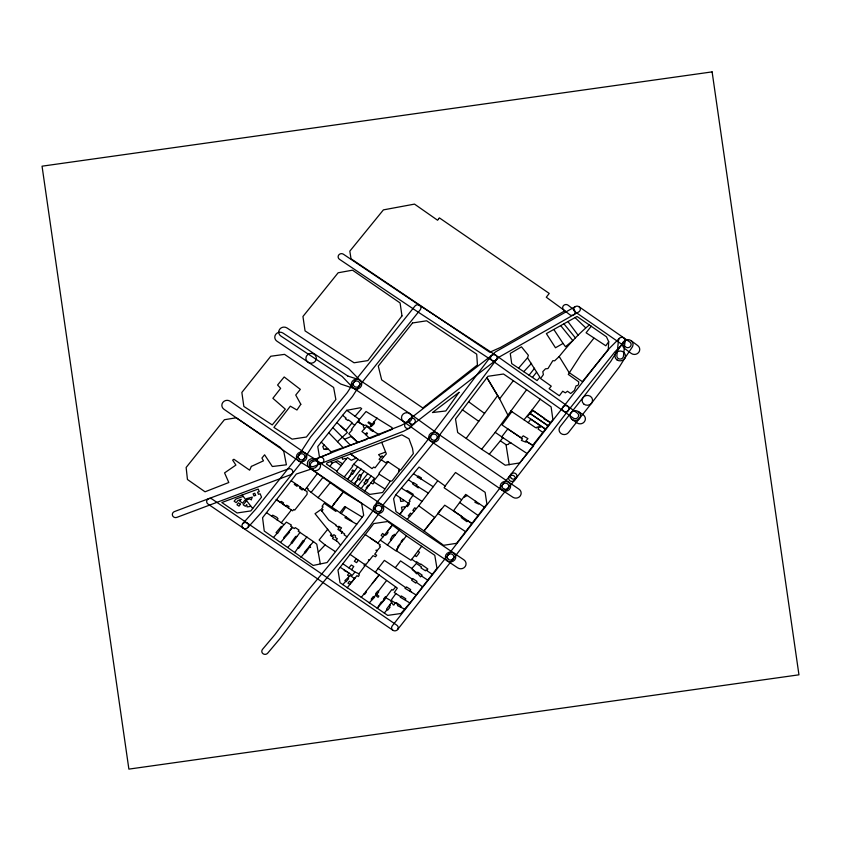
<?xml version="1.0" encoding="UTF-8"?>
<svg xmlns="http://www.w3.org/2000/svg" width="841" height="841" viewBox="0 0 841 841"><rect width="100%" height="100%" fill="white"/><g stroke="black" fill="none" stroke-linecap="round" stroke-linejoin="round"><path stroke-width="1.26" d="M560.726 325.646L572.837 340.605L565.488 346.713L563.071 343.443L555.481 347.764L546.366 333.604L577.042 316.479L606.477 336.799L608.705 341.73L608.264 349.467L582.393 381.667L569.115 372.574L559.191 356.51C568.306 345.125 578.177 334.129 589.457 324.868M381.835 508.731L382.056 506.198L436.605 438.981M625.094 340.815L623.465 356.174A3.322 3.122 -6.6 0 1 619.859 359.054A3.322 3.122 -6.6 0 1 616.863 355.701L618.513 340.079A3.322 3.122 -6.6 0 1 623.234 337.609A3.322 3.122 -6.6 0 1 624.201 342.571L614.908 351.864L568.201 410.555M405.425 599.906L405.761 598.75L401.388 595.996L400.295 597.226L409.935 602.986L436.973 568.358L434.786 555.302L406.466 535.875L387.764 521.494L373.74 523.575L337.977 570.114L340.016 582.676L387.722 615.391L400.936 613.499L409.935 602.986M527.507 357.782L528.39 355.312L521.483 346.849L510.266 353.441L511.717 363.617L537.073 380.563L539.869 377.199L527.507 357.782L518.603 368.127M338.198 527.034L339.175 527.685L337.882 529.378L341.793 532.059L341.404 533.415L342.497 531.954L339.743 530.219L341.53 527.927L338.828 526.266L338.198 527.034L335.895 525.699L336.179 525.089L328.726 520.032L320.799 509.667L315.028 513.704L331.375 533.93L330.408 535.297L333.414 537.378L332.447 538.534L337.304 541.31L340.584 545.168L327.075 562.545L313.157 565.446L264.263 531.049L262.571 517.73L296.347 474.019L311.307 469.026L343.275 492.038L361.598 503.339L363.68 515.281L340.584 545.168M288.358 507.88L289.02 506.545L286.707 505.241L286.045 506.271L276.174 499.491L280.516 502.466L281.409 501.394L283.575 502.886L283.133 504.285L292.626 510.834L293.761 509.499L294.749 510.088L307.06 494.371L307.102 491.712L291.238 480.779M412.395 579.249L412.752 578.545L416.978 581.383L415.738 583.076L411.627 580.195L412.395 579.249L384.369 560.369L375.286 572.206L397.33 588.111L394.271 592.548L400.789 596.721M342.592 415.349L346.734 410.313L359.443 419.417L354.849 424.936L351.738 423.328L352.095 422.676L348.447 419.901L348.027 420.521L345.367 418.755L346.04 418.061L342.592 415.349L317.761 446.55L319.569 457.546L330.713 453.078L330.387 452.29L331.06 451.817L365.74 439.811L368.842 437.698L370.261 438.403L392.095 429.352L392.221 427.701L366.056 411.512L358.813 420.153L359.307 422.361L363.817 425.388L365.824 425.094L369.514 427.512L371.522 425.231L368.001 422.687L368.642 421.898L372.185 424.158L377.104 418.019M461.394 499.638L444.132 487.769L445.015 486.172L444.416 485.509L419.018 467.081L395.796 494.771L393.599 498.766L395.964 511.58L424.022 530.944L444.721 505.189L453.436 510.876L465.672 494.413L478.897 503.496L478.529 504.022L474.913 502.287L475.775 501.225M399.412 469.362L398.592 470.897L399.401 471.296L392.074 480.915L390.235 481.252L382.613 492.532L369.746 494.403L336.915 472.032L336.852 471.149L347.438 457.567L351.244 460.29L356.29 458.145L359.811 460.605L360.432 460.111L372.016 468.626L373.74 467.049L375.086 467.817L380.773 460.363L379.102 459.302L382.056 455.843L383.549 456.947L386.345 453.877L381.709 442.324L401.861 434.818L408.968 438.75L412.5 448.285L413.32 453.604L400.61 470.172L388.143 461.772L387.154 461.52L386.103 463.013L381.309 459.827L383.549 456.947M310.497 544.842L309.288 546.85L310.613 547.386L309.173 547.512L305.42 552.873L304.389 552.295L313.483 541.646L316.773 544.19L320.284 563.733M615.633 353.525L610.692 361.514L583.097 397.488M624.684 358.361L619.291 367.033L591.559 403.186M353.672 382.56L347.175 392.747L310.613 437.036L298.776 455.265M359.401 385.63L352.474 396.447L315.943 440.695L304.474 458.398M340.321 567.36L344.537 570.114L344.242 570.576L347.112 571.796M321.956 511.181L322.976 509.593L321.609 508.731L323.091 506.923L322.061 506.261L324.248 503.307L335.78 511.37L336.621 510.382M418.702 487.16L418.24 487.875L412.51 483.848L413.446 482.555L417.157 484.931L416.369 485.646L428.342 493.12M491.018 356.153L424.936 443.543M496.642 359.401L436.626 438.96M344.537 570.114L348.941 572.994L347.533 575.223L349.488 576.327L350.108 575.496L353.809 578.04L355.186 577.662L347.196 587.827M407.349 519.254L418.734 505.798L434.65 517.467L424.022 530.944L443.596 545.304L456.621 543.307L486.897 503.99L485.12 492.311L455.507 472.484L445.015 486.172M615.749 353.346L623.381 341.961M624.579 358.529L632.211 347.144A5.235 4.93 -6.6 0 0 630.771 340.458A5.235 4.93 -6.6 0 0 623.591 341.667A5.235 4.93 -6.6 0 0 624.527 348.447L631.244 353.409A5.235 4.93 -6.6 0 0 638.603 352.537A5.235 4.93 -6.6 0 0 637.783 345.619L631.065 340.658M447.769 555.323L502.844 484.332M453.352 558.624L502.708 494.424L514.566 480.243A3.322 3.122 -6.6 0 0 514.019 475.869A3.322 3.122 -6.6 0 0 509.362 476.448L502.823 484.363M383.033 536.81L392.295 525.226L387.869 530.724L387.407 532.069L388.058 532.553L386.492 534.687L384.936 535.297L382.592 533.446L381.162 535.433L383.033 536.81L377.714 543.223L380.29 544.873L379.344 545.904L380.479 546.787L377.315 550.361L375.916 550.235L377.094 551.044L374.697 554.208L376.663 555.165L375.549 556.774L373.026 555.659L369.767 559.833L368.453 559.917L369.178 560.379L366.045 564.427L365.12 564.048L364.016 565.299L365.478 565.415L376.652 573.12M389.772 604.994L390.308 605.341L389.309 606.592L390.003 607.265L387.785 610.03L386.576 609.063L391.885 601.977L390.823 601.326L391.254 600.789L385.556 597.625L385.357 598.76L377.199 608.369L381.183 602.051L381.646 602.492L384.19 599.559L383.496 599.097L385.546 596.584L386.25 597.036L391.853 589.499L392.957 590.193L395.648 586.944M294.697 552.674L303.075 540.49L304.169 541.173L298.597 548.448L297.956 547.975M381.709 442.324L330.986 461.362L326.865 463.013L326.55 464.158L329.924 466.387L332.216 463.107L337.683 460.794L342.56 463.822M297.746 485.204L296.957 486.329L294.287 484.363L295.254 483.501M526.603 389.719L503.496 374.014L487.969 376.295L455.517 419.007L457.672 432.495L481.63 449.273L495.223 432.348L526.603 389.719L551.107 406.844L552.905 419.648L532.7 445.31L526.382 441.567L525.709 442.114L521.346 440.39L522.513 438.792L507.775 428.942L501.678 436.9L527.212 453.604L533.657 445.877L525.825 441.01L527.959 438.613L523.26 435.838L521.199 437.909L502.035 424.978L511.822 411.627L510.855 410.524M412.216 569.515L417.062 572.795L420.595 576.863L422.108 575.086L417.798 572.174L416.558 573.793L411.785 568.505L400.558 560.905L395.354 567.622M368.842 437.698L366.213 435.081L367.475 433.294L366.739 432.758L365.362 434.124L361.945 431.507L366.476 426.597L373.309 430.434L372.552 431.254L370.04 429.625L370.765 429.015M351.549 569.693L353.767 566.55L351.307 564.973L348.962 567.917M300.426 487.023L299.638 488.095L302.098 489.967L303.023 489.052L304.747 489.956L306.502 487.927L308.332 488.926L307.722 489.704L318.066 497.683L341.246 513.557L345.735 507.197M404.973 609.283L397.457 605.604L398.15 604.763L394.913 602.671L394.103 604.889L393.367 605.026L391.528 602.492M381.267 510.235L369.882 526.182L312.211 595.512L280.053 638.508L267.69 653.173A3.322 3.122 -6.6 0 1 263.033 653.72A3.322 3.122 -6.6 0 1 262.529 649.336L274.702 634.881L306.965 591.759L364.605 522.471L375.78 506.797A3.322 3.122 -6.6 0 1 381.225 506.66A3.322 3.122 -6.6 0 1 379.407 511.517A3.322 3.122 -6.6 0 1 375.223 508.3L376.221 503.16L424.505 444.101M401.472 488.158L412.952 495.349L409.178 500.605L410.093 501.152L399.801 514.345L402.303 510.971L401.462 507.207L404.458 506.702L404.637 507.922M511.822 411.627L528.232 422.655L530.713 419.186L539.817 425.262L538.776 426.702L540.164 427.365L541.089 426.208L545.567 429.162L527.181 416.526L532.921 410.471L550.445 422.613L543.99 418.934L544.4 418.471L532.08 409.935L524.006 419.806M608.705 341.73L605.804 345.777L586.093 332.773L591.328 326.14M478.897 503.496L484.637 507.354M372.258 583.444L379.196 574.845L361.252 597.373M358.308 560.264L356.573 562.64L354.355 561.273L356.3 558.729L364.731 564.521M361.115 475.48L359.485 474.524L357.33 478.676L359.717 480.127L360.19 479.381L359.538 479.013L361.146 476.637L360.253 476.08L364.206 471.244L374.424 478.224L364.805 490.871M466.335 438.182L497.609 395.596L486.96 377.725L499.638 398.865L507.638 414.613M331.301 535.917L331.964 535.002L332.92 535.843L333.877 534.676L335.643 535.843L335.096 537.231L337.357 538.692L336.274 539.985L336.558 541.141M400.053 544.432L398.487 547.06L397.73 546.629L406.466 535.875M282.071 526.823L277.53 533.488L276.058 532.647L281.283 526.382L282.071 526.823L286.403 522.135L291.396 525.057L290.618 526.245L294.329 528.568L295.254 527.612L299.018 530.072L298.177 531.186L313.483 541.646M349.867 584.358L347.953 583.191L349.383 581.278L351.275 582.666L356.962 575.654L358.298 576.537L359.128 575.486L359.002 573.762L364.931 565.793M395.964 593.473L391.675 599.412L391.685 600.789L394.913 602.671M346.734 410.313L360.432 407.727L361.672 408.631L355.06 416.284M291.406 509.982L281.293 522.713L266.45 512.621M513.262 380.752L499.638 398.865L497.609 395.596M386.503 580.605L378.198 591.496L377.704 591.16L375.696 593.567L376.894 594.345L378.734 591.906L378.198 591.496M306.502 487.927L317.141 473.798M418.734 505.798L437.478 481.094M532.08 409.935L540.269 399.149M354.849 424.936L351.338 429.541L352.148 429.909L348.805 433.693L357.993 442.566L351.118 436.521L344.6 439.254M568.285 410.461L516.332 477.919A10.723 10.081 -6.6 0 1 513.714 480.968A3.322 3.122 -6.6 0 1 508.731 477.677A10.723 10.081 -6.6 0 1 510.971 474.313M380.616 540.332L395.974 550.929L398.487 547.081L396.5 549.52L397.299 549.982L396.553 550.887L410.997 560.285L421.719 546.24M361.325 488.4L365.015 483.586L365.656 484.111L367.843 481.451L367.191 480.989L371.081 476.048M351.927 521.052L345.809 516.616L344.978 517.699L356.721 524.185M447.885 555.165L392.242 625.914A3.322 3.122 -6.6 0 0 392.936 630.287A3.322 3.122 -6.6 0 0 397.583 629.541A3.322 3.122 -6.6 0 0 396.826 625.178L211.953 498.986A3.322 3.122 -6.6 0 0 207.317 499.701A3.322 3.122 -6.6 0 0 208.011 504.064L392.968 630.308M510.992 474.292L594.356 366.981L609.714 348.037L619.407 338.324M453.236 558.781L397.562 629.583M277.067 519.98L278.003 518.76L276.931 517.383L272.694 515.155L271.717 516.195M369.104 428.037L369.514 427.512M354.156 471.118L352.6 469.982L351.906 470.75L352.726 471.296L350.949 473.294L352.568 474.356L357.572 466.702L364.206 471.244M342.792 584.653L345.767 581.236L344.873 580.605L349.488 576.327M339.943 512.674L344.715 506.524L362.345 517.162M411.785 568.505L416.379 563.438L421.593 567.013L420.931 567.864L425.451 570.787L425.988 570.019L432.253 574.34M252.699 508.511L261.53 497.147L260.142 493.793L258.481 494.329L257.567 492.216L259.259 491.617L258.208 489.052L221.845 502.519L237.13 512.978L250.818 510.918L252.699 508.511L242.113 495.013M344.453 476.773L352.768 466.261L352.221 465.914L358.182 459.365L350.371 453.919L356.29 458.145M421.604 479.338L417.273 477.099L418.282 476.048L421.404 477.888L420.889 478.876L433.21 486.718M388.143 461.772L379.123 473.02L379.144 474.177L373.625 481.094L374.319 482.25L372.983 483.943L370.955 482.881M406.813 491.197L407.296 490.587L413.162 494.224L412.468 494.981M387.333 545.126L399.254 529.904M366.077 591.297L366.455 592.001L364.5 594.503L363.911 594.019M579.502 418.45L568.495 432.526A5.235 4.93 -6.6 0 1 561.168 433.641A5.235 4.93 -6.6 0 1 560.095 426.755L583.139 397.425M335.202 551.528L325.099 544.926L318.224 552.253M593.872 338.198L581.625 353.767L568.285 374.403L578.766 381.867L578.513 384.411L577.704 385.546L576.106 385.798L574.456 390.35L570.692 393.514L567.465 391.254L565.299 392.831L562.713 391.233L559.339 395.743L549.131 388.689L551.265 386.166L540.574 378.534L543.37 374.613L542.802 371.659L545.462 368.831L547.975 368.558L552.831 360.673L554.661 360.81L559.191 356.51M311.159 492.332L322.608 477.804M298.975 454.992L255.643 509.289L242.744 523.617M304.274 458.671L260.889 513.042L247.769 527.612M529.094 375.16L534.571 368.232M426.66 570.471L427.838 568.989L420.889 564.038L420.405 564.385L416.684 561.809L416.284 562.419L411.785 559.254M579.481 418.471L591.517 403.249M250.565 505.693L249.903 506.524L247.075 506.902L246.781 504.547L245.341 506.261L243.943 505.325L243.186 504.737L246.15 501.352L244.773 500.427L242.629 503.128L239.653 501.068L241.146 499.302L237.887 500.595L236.184 502.666L234.134 501.215L235.869 499.081L243.186 496.379M351.191 481.43L361.073 469.015M532.5 377.336L536.6 372.174M357.94 485.94L367.654 473.798M327.738 529.231L319.128 539.975L325.099 544.926M303.706 540.847L306.891 536.905M318.066 497.683L330.103 482.818M296.705 536.411L295.675 536.411L291.081 542.687L291.964 543.318L300.1 532.279M441.22 509.173L437.793 513.388L465.441 531.544M481.63 449.273L489.294 454.214L502.939 437.709L495.223 432.348M351.853 423.128L345.756 430.603L347.375 432.484L337.472 441.693L328.947 432.905M359.002 573.762L354.976 572.038L352.2 575.391L348.941 572.994M527.212 453.604L519.717 462.928L505.231 465.231L489.294 454.214M384.316 613.036L387.217 609.567M280.789 542.13L289.588 532.153L288.957 531.775L292.426 527.296L283.722 537.578L284.3 537.967M369.199 602.839L374.56 597.268L373.299 596.479L371.207 599.17L371.953 599.57M353.956 382.161L415.002 306.008A3.322 3.122 -6.6 0 1 419.659 305.43A3.322 3.122 -6.6 0 1 420.206 309.814L359.118 386.019M374.108 597.015L375.517 595.354L378.082 597.31L378.881 596.059L376.169 594.261L375.517 595.354M300.91 557.299L304.915 552.642M273.693 537.241L277.078 533.32M287.916 547.186L291.68 543.097M523.701 371.722L531.565 363.323M409.599 419.133L405.499 423.307A3.322 3.122 -6.6 0 0 406.844 428.384A3.322 3.122 -6.6 0 0 411.228 425.094A3.322 3.122 -6.6 0 0 406.298 422.708L401.325 425.378L311.286 460.668A3.322 3.122 -6.6 0 0 309.509 464.768A3.322 3.122 -6.6 0 0 313.84 466.398L321.851 463.139M410.345 427.512L414.445 423.338M411.564 591.77L409.809 590.708L410.671 589.604L406.55 586.944L404.994 588.322L416.074 594.923M491.459 355.617L495.349 351.99L575.339 306.597M496.201 359.927L499.091 357.11L578.724 311.927A3.322 3.122 -6.6 0 0 579.628 307.291A3.322 3.122 -6.6 0 0 574.655 307.112A3.322 3.122 -6.6 0 0 575.044 311.79L625.862 347.112A3.322 3.122 -6.6 0 0 630.487 346.345A3.322 3.122 -6.6 0 0 629.741 341.993L579.007 306.734M395.659 603.155L396.269 602.619L400.684 605.657L400.169 606.245L401.462 607.002M491.754 355.365L410.061 418.744M495.906 360.179L413.972 423.738M340.395 425.662L345.756 430.603L336.905 422.581M327.822 448.705L324.416 445.183L322.776 446.424L323.859 449.367L325.183 448.8L325.393 449.504L326.297 448.936L326.707 449.536L327.822 448.705L331.06 451.817M464.106 497.252L467.344 495.433M409.546 428.111L403.817 431.139L321.809 463.149M385.556 452.059L378.576 454.666L380.899 457.189M500.374 440.852L506.019 444.647L508.321 444.437L509.373 443.007L510.981 442.913M347.89 376.085L283.102 333.131A5.235 4.93 -6.6 0 0 275.785 334.287A5.235 4.93 -6.6 0 0 276.899 341.162L340.742 384.043L354.786 388.763M358.287 379.428L347.901 376.085M347.89 578.387L348.637 578.64L346.114 581.72L345.619 581.394M415.906 508.385L414.634 507.859L412.815 510.445L413.93 511.097M346.25 459.07L344.81 458.429L342.665 459.375L341.993 457.378M409.609 516.427L408.284 515.785L410.482 513.136L411.617 513.988M403.712 539.586L402.955 539.186L401.178 541.467L401.893 541.93M373.856 421.93L374.56 422.319L373.593 423.401L374.171 423.769L371.291 426.492L370.618 426.082M357.52 421.719L363.817 425.388L363.365 426.618L364.521 428.721M421.478 576.001L427.869 580.206M422.045 501.425L412.952 495.349M391.254 540.111L390.35 539.575L392.621 535.454L393.178 535.749L394.345 534.319L395.27 534.981M366.802 488.274L366.182 487.896L368.274 485.173L368.873 485.583M304.495 452.668L315.491 459.407M298.755 460.994L309.635 467.659M365.015 483.586L363.953 482.923L366.277 480.6L365.635 480.106L366.255 479.349L367.664 480.379M372.92 430.865L379.354 434.85M406.403 505.967L407.465 506.618L409.472 503.948L395.796 494.771M347.186 536.81L344.137 534.908L344.684 533.972L342.319 532.437M413.688 473.882L417.903 476.521M374.319 482.25L384.779 488.852M353.662 464.232L357.572 466.702M379.144 474.177L390.235 481.252M453.541 552.884L463.917 559.843A5.235 4.93 -6.6 0 1 465.062 566.708A5.235 4.93 -6.6 0 1 457.756 567.885L447.58 561.073M312.347 469.846L375.443 512.547M436.942 433.094L518.95 489.136A5.235 4.93 -6.6 0 1 520.211 495.99A5.235 4.93 -6.6 0 1 512.915 497.262L502.203 490.187M430.928 441.241L502.119 490.124M528.232 422.655L535.254 427.438L536.432 427.911L537.199 426.923L538.724 427.827L538.04 428.973L542.918 432.516M495.748 355.196L419.533 305.346L343.391 254.213A3.322 3.122 -6.6 0 0 338.765 254.96A3.322 3.122 -6.6 0 0 339.491 259.312L415.664 310.466L491.911 360.347A3.322 3.122 -6.6 0 0 497.126 358.077A3.322 3.122 -6.6 0 0 492.5 354.934A3.322 3.122 -6.6 0 0 491.869 360.316M409.746 413.551L359.601 380.058L360.495 380.815M403.691 421.677L353.472 388.132M370.429 538.156L377.851 543.065L365.173 534.54M375.454 512.547L447.454 560.989M417.966 551.16L419.501 552.19L418.166 554.377L416.379 556.595L414.687 555.459M341.246 513.557L345.809 516.616M453.656 552.957L318.329 461.677A5.235 4.93 -6.6 0 0 310.266 464.6A5.235 4.93 -6.6 0 0 315.901 470.655A5.235 4.93 -6.6 0 0 320.022 463.496A14.602 13.729 -6.6 0 0 315.995 459.764M408.673 479.938L413.12 482.976M342.907 563.785L354.976 572.038M578.429 411.575L583.286 414.918A5.235 4.93 -6.6 0 1 584.348 421.804A5.235 4.93 -6.6 0 1 577.021 422.907L572.164 419.554M329.924 466.387L336.852 471.149M377.966 568.337L405.677 587.638M567.591 406.14L495.927 355.322M304.778 452.847L230.182 401.241A5.235 4.93 -6.6 0 0 222.865 402.387A5.235 4.93 -6.6 0 0 223.979 409.273L298.471 460.805M350.035 554.335L356.3 558.729M462.193 409.641L478.75 421.33M459.47 502.35L478.214 515.586M567.612 406.15L577.325 413.057A3.322 3.122 -6.6 0 1 577.925 417.43A3.322 3.122 -6.6 0 1 573.278 418.061L491.733 360.221M409.935 413.677L437.162 433.241M403.501 421.541L430.708 441.094M416.379 582.308L422.466 586.724M468.605 401.746L484.574 413.425M335.895 461.762L341.131 465.651M281.293 522.713L283.753 524.553M574.876 317.435L585.641 327.769M321.262 442.124L324.416 445.183M332.847 427.627L350.182 444.963M337.472 441.693L343.002 447.496M359.696 379.953L348.658 368.642L286.96 327.948A5.235 4.93 -6.6 0 0 279.675 329.262A5.235 4.93 -6.6 0 0 280.968 336.106L342.203 376.505L352.579 387.375M365.362 434.124L366.213 435.081M563.869 323.753L575.465 337.966M567.969 321.609L578.156 335.275M332.216 463.107L330.986 461.362L331.922 463.538M554.009 329.756L563.071 343.443M400.074 497.62L400.736 501.446L403.554 501.026L403.417 499.838M506.019 444.647L509.215 464.758M313.682 470.455A14.602 13.729 -6.6 0 1 309.131 467.302M251.291 499.743L249.451 498.892L247.254 499.733L246.402 498.671L252.311 497.105L251.291 499.743M251.385 466.408L249.63 470.172L233.903 459.281L232.652 460.122L235.901 465.084L224.568 472.894L228.805 482.513L205.036 491.796L187.448 479.496L186.145 467.47L224.4 419.722L236.237 417.788L280.263 447.401L283.785 451.417L286.392 464.8L272.337 466.513L264.6 454.813L261.94 458.072L263.464 460.826L251.385 466.408M351.633 473.798L347.701 479.254L351.633 473.798M461.982 516.563L461.299 517.593L466.892 521.662L467.585 520.726L471.885 523.459L453.436 510.876L461.982 516.563M300.815 404.269L296.957 410.009L290.334 406.182L273.903 427.417L292.132 439.149L306.408 437.015L335.864 399.538L333.635 387.47L284.531 354.366L270.77 356.248L241.851 392.432L243.837 406.434L272.232 424.915L285.32 409.168L272.873 398.298L280.652 388.353L277.583 385.02L284.184 376.968L300.332 389.362L295.738 395.039L300.815 404.269M333.93 503.906L331.806 507.049L343.275 492.038L333.93 503.906M459.039 392.369L445.825 410.955L432.463 412.553L459.039 392.369M438.529 218.996L437.593 220.247L414.508 204.111L383.401 209.882L349.835 251.144L351.002 258.755L489.756 352.253L500.479 347.459L564.9 310.802L546.282 297.22L549.247 293.435L439.38 217.872L438.529 218.996M401.977 315.922L367.885 360.589L354.061 362.776L305.052 330.891L302.949 316.479L338.145 272.778L352.516 270.182L400.095 302.949L401.977 315.922M358.014 479.212L354.471 483.764L358.014 479.212M240.505 504.222L238.991 506.135L236.962 504.768L238.487 502.865L240.505 504.222M412.532 322.976L378.282 366.087L381.677 379.88L422.802 407.98L477.425 364.941L476.71 354.177L426.629 320.799L412.532 322.976M255.622 495.36L254.003 495.99L253.109 493.856L254.781 493.246L255.622 495.36M208.789 498.629L174.465 511.57A3.322 3.122 -6.6 0 0 172.563 515.638A3.322 3.122 -6.6 0 0 176.852 517.373L290.639 474.713A3.322 3.122 -6.6 0 0 292.552 470.655A3.322 3.122 -6.6 0 0 288.274 468.91L208.789 498.629M712.117 71.884L42.05 166.182L128.883 769.116L798.95 674.818L712.117 71.884M548.185 425.84L529.809 413.309L548.185 425.84M574.035 309.845L568.106 305.22A3.322 3.122 -6.6 0 0 563.438 305.651A3.322 3.122 -6.6 0 0 563.838 310.045L569.756 314.681A3.322 3.122 -6.6 0 0 574.435 314.25A3.322 3.122 -6.6 0 0 574.035 309.845M242.944 527.885A3.322 3.122 -6.6 0 0 248.473 526.34A3.322 3.122 -6.6 0 0 244.353 522.618A3.322 3.122 -6.6 0 0 242.944 527.885M299.301 459.091A3.322 3.122 -6.6 0 0 304.831 457.567A3.322 3.122 -6.6 0 0 300.731 453.835A3.322 3.122 -6.6 0 0 299.301 459.091M616.958 359.885A5.235 4.93 -6.6 0 0 625.347 356.531A5.235 4.93 -6.6 0 0 618.177 351.401A5.235 4.93 -6.6 0 0 616.958 359.885M410.461 424.011A3.322 3.122 -6.6 0 0 415.338 421.089A3.322 3.122 -6.6 0 0 410.271 418.608A3.322 3.122 -6.6 0 0 410.461 424.011M297.956 460.395A5.235 4.93 -6.6 0 0 306.692 457.998A5.235 4.93 -6.6 0 0 300.226 452.101A5.235 4.93 -6.6 0 0 297.956 460.395M374.918 512.137A5.235 4.93 -6.6 0 0 383.622 509.604A5.235 4.93 -6.6 0 0 377.041 503.801A5.235 4.93 -6.6 0 0 374.918 512.137M511.391 478.403A3.322 3.122 -6.6 0 0 516.889 476.773A3.322 3.122 -6.6 0 0 512.705 473.126A3.322 3.122 -6.6 0 0 511.391 478.403M446.939 560.579A5.235 4.93 -6.6 0 0 455.643 558.077A5.235 4.93 -6.6 0 0 449.094 552.264A5.235 4.93 -6.6 0 0 446.939 560.579M504.074 489.126A3.322 3.122 -6.6 0 0 508.721 485.888A3.322 3.122 -6.6 0 0 503.475 483.754A3.322 3.122 -6.6 0 0 504.074 489.126M503.286 490.787A5.235 4.93 -6.6 0 0 510.634 485.678A5.235 4.93 -6.6 0 0 502.35 482.303A5.235 4.93 -6.6 0 0 503.286 490.787M430.193 440.673A5.235 4.93 -6.6 0 0 438.981 438.424A5.235 4.93 -6.6 0 0 432.631 432.411A5.235 4.93 -6.6 0 0 430.193 440.673M318.928 463.002A3.322 3.122 -6.6 0 0 323.89 460.216A3.322 3.122 -6.6 0 0 318.907 457.599A3.322 3.122 -6.6 0 0 318.928 463.002M309.099 467.27A5.235 4.93 -6.6 0 0 317.698 464.442A5.235 4.93 -6.6 0 0 310.907 458.871A5.235 4.93 -6.6 0 0 309.099 467.27M431.643 439.454A3.322 3.122 -6.6 0 0 437.152 437.877A3.322 3.122 -6.6 0 0 433.01 434.187A3.322 3.122 -6.6 0 0 431.643 439.454M571.649 419.154A5.235 4.93 -6.6 0 0 580.374 416.694A5.235 4.93 -6.6 0 0 573.867 410.839A5.235 4.93 -6.6 0 0 571.649 419.154M583.665 403.901A5.235 4.93 -6.6 0 0 592.4 401.504A5.235 4.93 -6.6 0 0 585.925 395.606A5.235 4.93 -6.6 0 0 583.665 403.901M563.323 410.965A3.322 3.122 -6.6 0 0 568.821 409.346A3.322 3.122 -6.6 0 0 564.647 405.677A3.322 3.122 -6.6 0 0 563.323 410.965M354.503 386.587A3.322 3.122 -6.6 0 0 359.822 384.474A3.322 3.122 -6.6 0 0 355.28 381.225A3.322 3.122 -6.6 0 0 354.503 386.587M403.154 421.278A5.235 4.93 -6.6 0 0 411.827 418.65A5.235 4.93 -6.6 0 0 405.173 412.92A5.235 4.93 -6.6 0 0 403.154 421.278M354.156 388.521A5.235 4.93 -6.6 0 0 361.767 383.769A5.235 4.93 -6.6 0 0 353.693 379.995A5.235 4.93 -6.6 0 0 354.156 388.521M448.264 559.265A3.322 3.122 -6.6 0 0 453.783 557.678A3.322 3.122 -6.6 0 0 449.63 553.988A3.322 3.122 -6.6 0 0 448.264 559.265M307.48 361.893A5.235 4.93 -6.6 0 0 316.195 359.401A5.235 4.93 -6.6 0 0 309.656 353.577A5.235 4.93 -6.6 0 0 307.48 361.893"/></g></svg>
